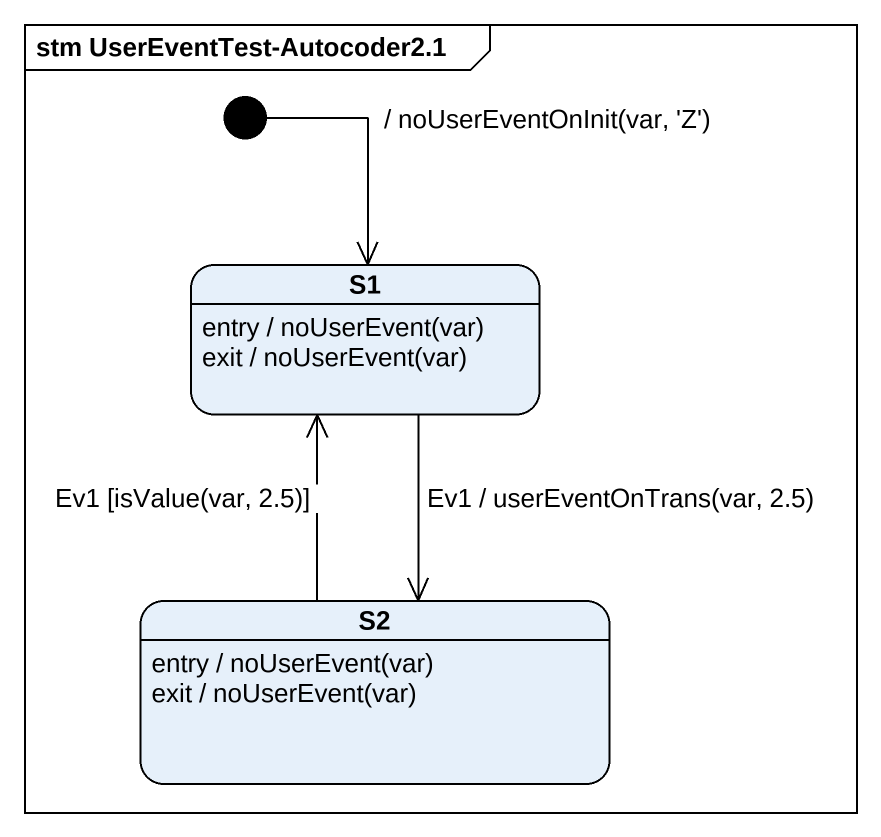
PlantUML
@startuml
mainframe stm UserEventTest-Autocoder2.1
hide empty description
state S1
S1 : entry / noUserEvent(var)
S1 : exit / noUserEvent(var)
state S2
S2 : entry / noUserEvent(var)
S2 : exit / noUserEvent(var)
[*] --> S1 : / noUserEventOnInit(var, 'Z')
S1 --> S2 : Ev1 / userEventOnTrans(var, 2.5)
S2 -up-> S1 : Ev1 [isValue(var, 2.5)]
@enduml
